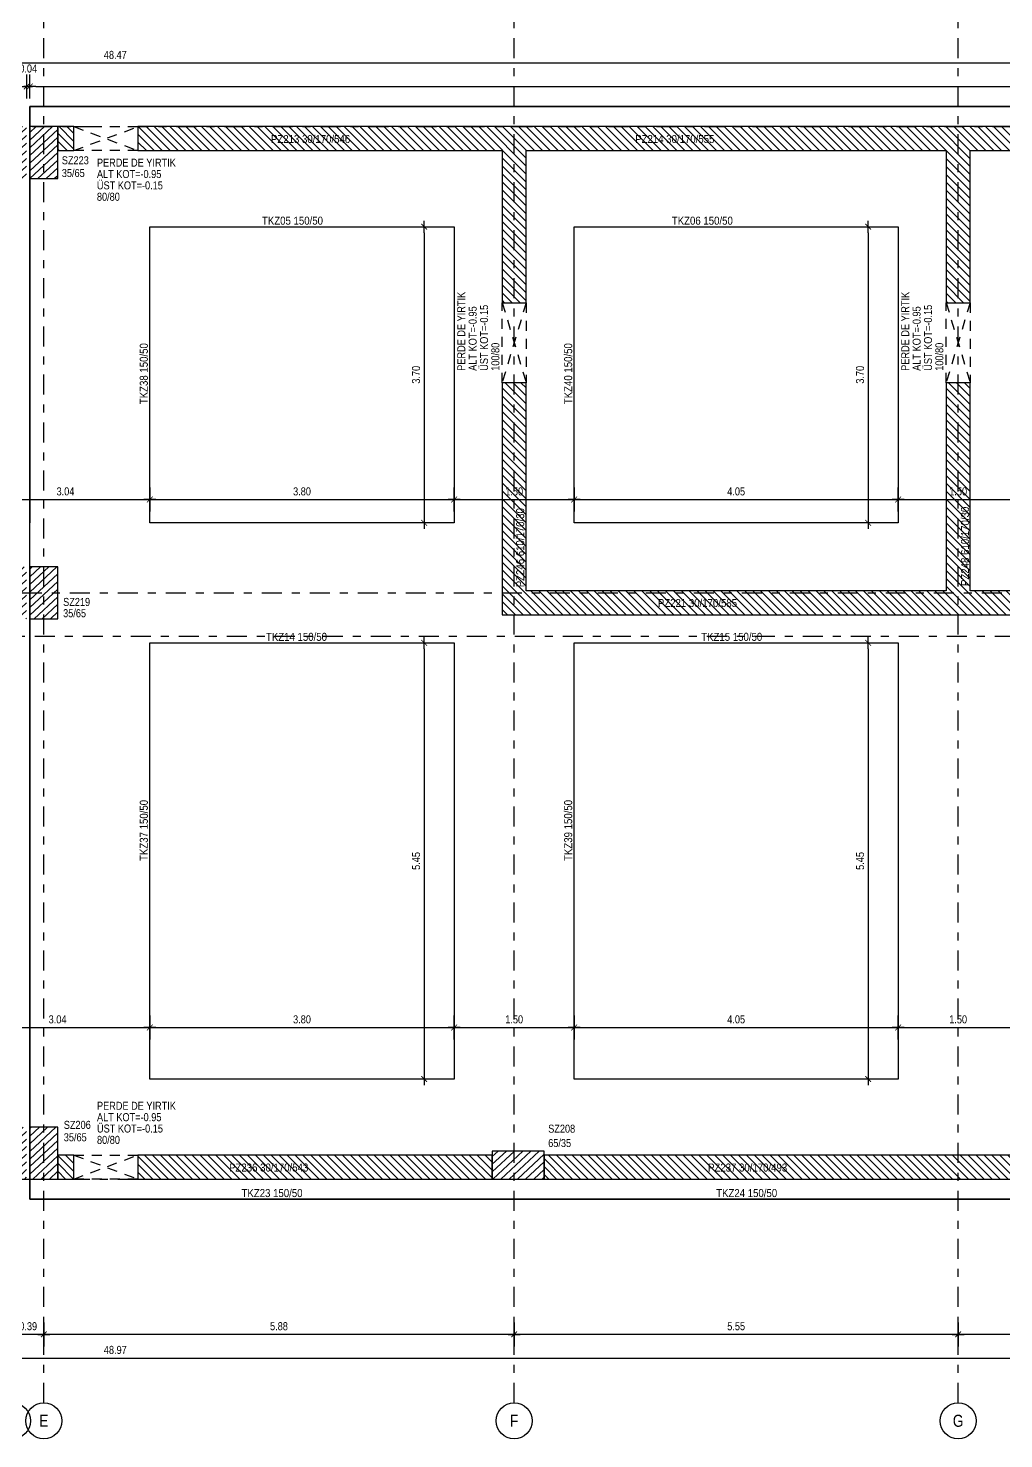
# Model space of a CAD drawing. Header units: metres. Extents: x 419734 to 420376, y 4564732 to 4565123.
# Drawn here: x 419836.88 to 419849.07, y 4565095.97 to 4565113.6 of the extents above; entities that cross this region are included whole.
import ezdxf
from ezdxf.enums import TextEntityAlignment as Align

# ---------------------------------------------------------------- set-up
doc = ezdxf.new("R2010")
doc.units = ezdxf.units.M
doc.linetypes.add('NASCOSTA', pattern=[0.375, 0.25, -0.125])
doc.linetypes.add('TRATTO-PUNTO', pattern=[1, 0.5, -0.25, 0, -0.25])
doc.layers.get('Defpoints').update_dxf_attribs({"color": 5})
for name, color, linetype in [('07-CARPENTERIA', 2, 'Continuous'), ('07-SIMBOLI', 1, 'Continuous'), ('Standart', 7, 'Continuous'), ('SW_ASSI', 7, 'TRATTO-PUNTO'), ('SW_DIM', 33, 'Continuous'), ('SW_MAGRONE', 2, 'Continuous'), ('SW_SEZIONI_CARPENTERIA', 4, 'Continuous'), ('SW_TRATT_GRIGIO', 252, 'NASCOSTA'), ('SW_TRATTEGGIO_252', 252, 'Continuous'), ('SW_TXT_TESTI', 1, 'Continuous')]:
    doc.layers.add(name, color=color, linetype=linetype)
doc.styles.add('SWS', font='ARIALN.TTF')
doc.dimstyles.new('DIM-SW-50_m', dxfattribs={"dimtxt": 0.1, "dimasz": 0.075, "dimexe": 0.125, "dimexo": 0.125, "dimgap": 0.05, "dimtad": 1, "dimzin": 1, "dimdsep": 46, "dimtxsty": 'SWS', "dimblk1": 'D', "dimblk2": 'D', "dimsah": 1, "dimcen": 0.0075, "dimdle": 0.0625, "dimse1": 1, "dimse2": 1, "dimclrd": 256, "dimclre": 256, "dimclrt": 256, "dimazin": 0, "dimtfac": 0.75, "dimtmove": 1, "dimatfit": 3, "dimldrblk": 'D', "dimfxl": 0.125, "dimtvp": 1.5, "dimtolj": 1, "dimtzin": 0, "dimarcsym": 0})
pattern_1 = [(135, (419777.502614, 4565086.29963), (-0.049497475, -0.049497475), [])]

# ---------------------------------------------------------------- blocks, each defined once
blk = doc.blocks.new('D')
for p, q in [((-1, 0), (1, 0)), ((0, 2), (0, -2))]:
    blk.add_line(p, q)
at = {"const_width": 0.141}
blk.add_lwpolyline([(0.48, 0.48), (-0.48, -0.48)], dxfattribs=at)
blk = doc.blocks.new('*D86')
at = {"layer": 'Defpoints', "color": 0, "ltscale": 0.5, "transparency": 16777216}
for p in [(419862.454, 4565114.837), (419813.481, 4565112.616), (419862.454, 4565112.616)]:
    blk.add_point(p, dxfattribs=at)
at = {"layer": 'SW_DIM', "lineweight": -2, "ltscale": 0.5, "transparency": 16777216}
blk.add_line((419813.556, 4565114.837), (419862.379, 4565114.837), dxfattribs=at)
at = {"layer": 'SW_DIM', "lineweight": -2, "ltscale": 0.5, "transparency": 16777216, "xscale": 0.075, "yscale": 0.075, "zscale": 0.075, "rotation": 180}
blk.add_blockref('D', (419813.481, 4565114.837), dxfattribs=at)
at = {"layer": 'SW_DIM', "lineweight": -2, "ltscale": 0.5, "transparency": 16777216, "xscale": 0.075, "yscale": 0.075, "zscale": 0.075}
blk.add_blockref('D', (419862.454, 4565114.837), dxfattribs=at)
at = {"layer": 'SW_DIM', "ltscale": 0.5, "transparency": 16777216, "insert": (419837.968, 4565114.938), "char_height": 0.1, "attachment_point": 5, "style": 'SWS'}
blk.add_mtext('\\A1;48.97', dxfattribs=at)
blk = doc.blocks.new('*D100')
at = {"layer": 'Defpoints', "color": 0, "ltscale": 0.5, "transparency": 16777216}
for p in [(419848.504, 4565097.276), (419848.504, 4565097.276), (419853.054, 4565097.276)]:
    blk.add_point(p, dxfattribs=at)
at = {"layer": 'SW_DIM', "lineweight": -2, "ltscale": 0.5, "transparency": 16777216}
blk.add_line((419852.979, 4565097.276), (419848.579, 4565097.276), dxfattribs=at)
at = {"layer": 'SW_DIM', "lineweight": -2, "ltscale": 0.5, "transparency": 16777216, "xscale": 0.075, "yscale": 0.075, "zscale": 0.075, "rotation": 180}
blk.add_blockref('D', (419848.504, 4565097.276), dxfattribs=at)
at = {"layer": 'SW_DIM', "lineweight": -2, "ltscale": 0.5, "transparency": 16777216, "xscale": 0.075, "yscale": 0.075, "zscale": 0.075}
blk.add_blockref('D', (419853.054, 4565097.276), dxfattribs=at)
at = {"layer": 'SW_DIM', "ltscale": 0.5, "transparency": 16777216, "insert": (419850.779, 4565097.377), "char_height": 0.1, "attachment_point": 5, "style": 'SWS'}
blk.add_mtext('\\A1;4.55', dxfattribs=at)
blk = doc.blocks.new('*D101')
at = {"layer": 'Defpoints', "color": 0, "ltscale": 0.5, "transparency": 16777216}
for p in [(419842.954, 4565097.276), (419842.954, 4565097.276), (419848.504, 4565097.276)]:
    blk.add_point(p, dxfattribs=at)
at = {"layer": 'SW_DIM', "lineweight": -2, "ltscale": 0.5, "transparency": 16777216}
blk.add_line((419848.429, 4565097.276), (419843.029, 4565097.276), dxfattribs=at)
at = {"layer": 'SW_DIM', "lineweight": -2, "ltscale": 0.5, "transparency": 16777216, "xscale": 0.075, "yscale": 0.075, "zscale": 0.075, "rotation": 180}
blk.add_blockref('D', (419842.954, 4565097.276), dxfattribs=at)
at = {"layer": 'SW_DIM', "lineweight": -2, "ltscale": 0.5, "transparency": 16777216, "xscale": 0.075, "yscale": 0.075, "zscale": 0.075}
blk.add_blockref('D', (419848.504, 4565097.276), dxfattribs=at)
at = {"layer": 'SW_DIM', "ltscale": 0.5, "transparency": 16777216, "insert": (419845.729, 4565097.377), "char_height": 0.1, "attachment_point": 5, "style": 'SWS'}
blk.add_mtext('\\A1;5.55', dxfattribs=at)
blk = doc.blocks.new('*D102')
at = {"layer": 'Defpoints', "color": 0, "ltscale": 0.5, "transparency": 16777216}
for p in [(419837.074, 4565097.276), (419837.074, 4565097.276), (419842.954, 4565097.276)]:
    blk.add_point(p, dxfattribs=at)
at = {"layer": 'SW_DIM', "lineweight": -2, "ltscale": 0.5, "transparency": 16777216}
blk.add_line((419842.879, 4565097.276), (419837.149, 4565097.276), dxfattribs=at)
at = {"layer": 'SW_DIM', "lineweight": -2, "ltscale": 0.5, "transparency": 16777216, "xscale": 0.075, "yscale": 0.075, "zscale": 0.075, "rotation": 180}
blk.add_blockref('D', (419837.074, 4565097.276), dxfattribs=at)
at = {"layer": 'SW_DIM', "lineweight": -2, "ltscale": 0.5, "transparency": 16777216, "xscale": 0.075, "yscale": 0.075, "zscale": 0.075}
blk.add_blockref('D', (419842.954, 4565097.276), dxfattribs=at)
at = {"layer": 'SW_DIM', "ltscale": 0.5, "transparency": 16777216, "insert": (419840.014, 4565097.377), "char_height": 0.1, "attachment_point": 5, "style": 'SWS'}
blk.add_mtext('\\A1;5.88', dxfattribs=at)
blk = doc.blocks.new('*D103')
at = {"layer": 'Defpoints', "color": 0, "ltscale": 0.5, "transparency": 16777216}
for p in [(419836.684, 4565097.276), (419836.684, 4565097.276), (419837.074, 4565097.276)]:
    blk.add_point(p, dxfattribs=at)
at = {"layer": 'SW_DIM', "lineweight": -2, "ltscale": 0.5, "transparency": 16777216}
blk.add_line((419836.999, 4565097.276), (419836.759, 4565097.276), dxfattribs=at)
at = {"layer": 'SW_DIM', "lineweight": -2, "ltscale": 0.5, "transparency": 16777216, "xscale": 0.075, "yscale": 0.075, "zscale": 0.075, "rotation": 180}
blk.add_blockref('D', (419836.684, 4565097.276), dxfattribs=at)
at = {"layer": 'SW_DIM', "lineweight": -2, "ltscale": 0.5, "transparency": 16777216, "xscale": 0.075, "yscale": 0.075, "zscale": 0.075}
blk.add_blockref('D', (419837.074, 4565097.276), dxfattribs=at)
at = {"layer": 'SW_DIM', "ltscale": 0.5, "transparency": 16777216, "insert": (419836.879, 4565097.377), "char_height": 0.1, "attachment_point": 5, "style": 'SWS'}
blk.add_mtext('\\A1;0.39', dxfattribs=at)
blk = doc.blocks.new('*D108')
at = {"layer": 'Defpoints', "color": 0, "ltscale": 0.5, "transparency": 16777216}
for p in [(419813.481, 4565098.966), (419862.454, 4565098.966), (419862.454, 4565096.98)]:
    blk.add_point(p, dxfattribs=at)
at = {"layer": 'SW_DIM', "lineweight": -2, "ltscale": 0.5, "transparency": 16777216}
blk.add_line((419813.556, 4565096.98), (419862.379, 4565096.98), dxfattribs=at)
at = {"layer": 'SW_DIM', "lineweight": -2, "ltscale": 0.5, "transparency": 16777216, "xscale": 0.075, "yscale": 0.075, "zscale": 0.075, "rotation": 180}
blk.add_blockref('D', (419813.481, 4565096.98), dxfattribs=at)
at = {"layer": 'SW_DIM', "lineweight": -2, "ltscale": 0.5, "transparency": 16777216, "xscale": 0.075, "yscale": 0.075, "zscale": 0.075}
blk.add_blockref('D', (419862.454, 4565096.98), dxfattribs=at)
at = {"layer": 'SW_DIM', "ltscale": 0.5, "transparency": 16777216, "insert": (419837.968, 4565097.081), "char_height": 0.1, "attachment_point": 5, "style": 'SWS'}
blk.add_mtext('\\A1;48.97', dxfattribs=at)
blk = doc.blocks.new('*D116')
at = {"layer": 'Defpoints', "color": 0, "ltscale": 0.5, "transparency": 16777216}
for p in [(419841.848, 4565111.116), (419841.829, 4565107.416), (419841.848, 4565107.416)]:
    blk.add_point(p, dxfattribs=at)
at = {"layer": 'SW_DIM', "lineweight": -2, "ltscale": 0.5, "transparency": 16777216}
blk.add_line((419841.829, 4565111.041), (419841.829, 4565107.491), dxfattribs=at)
at = {"layer": 'SW_DIM', "lineweight": -2, "ltscale": 0.5, "transparency": 16777216, "xscale": 0.075, "yscale": 0.075, "zscale": 0.075}
for p, rotation in [((419841.829, 4565111.116), 90), ((419841.829, 4565107.416), 270)]:
    blk.add_blockref('D', p, dxfattribs=dict(at, rotation=rotation))
at = {"layer": 'SW_DIM', "ltscale": 0.5, "transparency": 16777216, "insert": (419841.728, 4565109.266), "char_height": 0.1, "attachment_point": 5, "rotation": 90, "style": 'SWS'}
blk.add_mtext('\\A1;3.70', dxfattribs=at)
blk = doc.blocks.new('*D117')
at = {"layer": 'Defpoints', "color": 0, "ltscale": 0.5, "transparency": 16777216}
for p in [(419847.398, 4565111.116), (419847.379, 4565107.416), (419847.398, 4565107.416)]:
    blk.add_point(p, dxfattribs=at)
at = {"layer": 'SW_DIM', "lineweight": -2, "ltscale": 0.5, "transparency": 16777216}
blk.add_line((419847.379, 4565111.041), (419847.379, 4565107.491), dxfattribs=at)
at = {"layer": 'SW_DIM', "lineweight": -2, "ltscale": 0.5, "transparency": 16777216, "xscale": 0.075, "yscale": 0.075, "zscale": 0.075}
for p, rotation in [((419847.379, 4565111.116), 90), ((419847.379, 4565107.416), 270)]:
    blk.add_blockref('D', p, dxfattribs=dict(at, rotation=rotation))
at = {"layer": 'SW_DIM', "ltscale": 0.5, "transparency": 16777216, "insert": (419847.278, 4565109.266), "char_height": 0.1, "attachment_point": 5, "rotation": 90, "style": 'SWS'}
blk.add_mtext('\\A1;3.70', dxfattribs=at)
blk = doc.blocks.new('*D124')
at = {"layer": 'Defpoints', "color": 0, "ltscale": 0.5, "transparency": 16777216}
for p in [(419847.398, 4565105.916), (419847.379, 4565100.466), (419847.398, 4565100.466)]:
    blk.add_point(p, dxfattribs=at)
at = {"layer": 'SW_DIM', "lineweight": -2, "ltscale": 0.5, "transparency": 16777216}
blk.add_line((419847.379, 4565105.841), (419847.379, 4565100.541), dxfattribs=at)
at = {"layer": 'SW_DIM', "lineweight": -2, "ltscale": 0.5, "transparency": 16777216, "xscale": 0.075, "yscale": 0.075, "zscale": 0.075}
for p, rotation in [((419847.379, 4565105.916), 90), ((419847.379, 4565100.466), 270)]:
    blk.add_blockref('D', p, dxfattribs=dict(at, rotation=rotation))
at = {"layer": 'SW_DIM', "ltscale": 0.5, "transparency": 16777216, "insert": (419847.278, 4565103.191), "char_height": 0.1, "attachment_point": 5, "rotation": 90, "style": 'SWS'}
blk.add_mtext('\\A1;5.45', dxfattribs=at)
blk = doc.blocks.new('*D125')
at = {"layer": 'Defpoints', "color": 0, "ltscale": 0.5, "transparency": 16777216}
for p in [(419841.848, 4565105.916), (419841.829, 4565100.466), (419841.848, 4565100.466)]:
    blk.add_point(p, dxfattribs=at)
at = {"layer": 'SW_DIM', "lineweight": -2, "ltscale": 0.5, "transparency": 16777216}
blk.add_line((419841.829, 4565105.841), (419841.829, 4565100.541), dxfattribs=at)
at = {"layer": 'SW_DIM', "lineweight": -2, "ltscale": 0.5, "transparency": 16777216, "xscale": 0.075, "yscale": 0.075, "zscale": 0.075}
for p, rotation in [((419841.829, 4565105.916), 90), ((419841.829, 4565100.466), 270)]:
    blk.add_blockref('D', p, dxfattribs=dict(at, rotation=rotation))
at = {"layer": 'SW_DIM', "ltscale": 0.5, "transparency": 16777216, "insert": (419841.728, 4565103.191), "char_height": 0.1, "attachment_point": 5, "rotation": 90, "style": 'SWS'}
blk.add_mtext('\\A1;5.45', dxfattribs=at)
blk = doc.blocks.new('*D136')
at = {"layer": 'Defpoints', "color": 0, "ltscale": 0.5, "transparency": 16777216}
for p in [(419835.359, 4565107.707), (419838.399, 4565107.707), (419838.399, 4565107.707)]:
    blk.add_point(p, dxfattribs=at)
at = {"layer": 'SW_DIM', "lineweight": -2, "ltscale": 0.5, "transparency": 16777216}
blk.add_line((419835.434, 4565107.707), (419838.324, 4565107.707), dxfattribs=at)
at = {"layer": 'SW_DIM', "lineweight": -2, "ltscale": 0.5, "transparency": 16777216, "xscale": 0.075, "yscale": 0.075, "zscale": 0.075, "rotation": 180}
blk.add_blockref('D', (419835.359, 4565107.707), dxfattribs=at)
at = {"layer": 'SW_DIM', "lineweight": -2, "ltscale": 0.5, "transparency": 16777216, "xscale": 0.075, "yscale": 0.075, "zscale": 0.075}
blk.add_blockref('D', (419838.399, 4565107.707), dxfattribs=at)
at = {"layer": 'SW_DIM', "ltscale": 0.5, "transparency": 16777216, "insert": (419837.345, 4565107.808), "char_height": 0.1, "attachment_point": 5, "style": 'SWS'}
blk.add_mtext('\\A1;3.04', dxfattribs=at)
blk = doc.blocks.new('*D137')
at = {"layer": 'Defpoints', "color": 0, "ltscale": 0.5, "transparency": 16777216}
for p in [(419838.399, 4565107.707), (419842.204, 4565107.707), (419842.204, 4565107.707)]:
    blk.add_point(p, dxfattribs=at)
at = {"layer": 'SW_DIM', "lineweight": -2, "ltscale": 0.5, "transparency": 16777216}
blk.add_line((419838.474, 4565107.707), (419842.129, 4565107.707), dxfattribs=at)
at = {"layer": 'SW_DIM', "lineweight": -2, "ltscale": 0.5, "transparency": 16777216, "xscale": 0.075, "yscale": 0.075, "zscale": 0.075, "rotation": 180}
blk.add_blockref('D', (419838.399, 4565107.707), dxfattribs=at)
at = {"layer": 'SW_DIM', "lineweight": -2, "ltscale": 0.5, "transparency": 16777216, "xscale": 0.075, "yscale": 0.075, "zscale": 0.075}
blk.add_blockref('D', (419842.204, 4565107.707), dxfattribs=at)
at = {"layer": 'SW_DIM', "ltscale": 0.5, "transparency": 16777216, "insert": (419840.302, 4565107.808), "char_height": 0.1, "attachment_point": 5, "style": 'SWS'}
blk.add_mtext('\\A1;3.80', dxfattribs=at)
blk = doc.blocks.new('*D138')
at = {"layer": 'Defpoints', "color": 0, "ltscale": 0.5, "transparency": 16777216}
for p in [(419842.204, 4565107.707), (419843.704, 4565107.707), (419843.704, 4565107.707)]:
    blk.add_point(p, dxfattribs=at)
at = {"layer": 'SW_DIM', "lineweight": -2, "ltscale": 0.5, "transparency": 16777216}
blk.add_line((419842.279, 4565107.707), (419843.629, 4565107.707), dxfattribs=at)
at = {"layer": 'SW_DIM', "lineweight": -2, "ltscale": 0.5, "transparency": 16777216, "xscale": 0.075, "yscale": 0.075, "zscale": 0.075, "rotation": 180}
blk.add_blockref('D', (419842.204, 4565107.707), dxfattribs=at)
at = {"layer": 'SW_DIM', "lineweight": -2, "ltscale": 0.5, "transparency": 16777216, "xscale": 0.075, "yscale": 0.075, "zscale": 0.075}
blk.add_blockref('D', (419843.704, 4565107.707), dxfattribs=at)
at = {"layer": 'SW_DIM', "ltscale": 0.5, "transparency": 16777216, "insert": (419842.954, 4565107.808), "char_height": 0.1, "attachment_point": 5, "style": 'SWS'}
blk.add_mtext('\\A1;1.50', dxfattribs=at)
blk = doc.blocks.new('*D139')
at = {"layer": 'Defpoints', "color": 0, "ltscale": 0.5, "transparency": 16777216}
for p in [(419843.704, 4565107.707), (419847.754, 4565107.707), (419847.754, 4565107.707)]:
    blk.add_point(p, dxfattribs=at)
at = {"layer": 'SW_DIM', "lineweight": -2, "ltscale": 0.5, "transparency": 16777216}
blk.add_line((419843.779, 4565107.707), (419847.679, 4565107.707), dxfattribs=at)
at = {"layer": 'SW_DIM', "lineweight": -2, "ltscale": 0.5, "transparency": 16777216, "xscale": 0.075, "yscale": 0.075, "zscale": 0.075, "rotation": 180}
blk.add_blockref('D', (419843.704, 4565107.707), dxfattribs=at)
at = {"layer": 'SW_DIM', "lineweight": -2, "ltscale": 0.5, "transparency": 16777216, "xscale": 0.075, "yscale": 0.075, "zscale": 0.075}
blk.add_blockref('D', (419847.754, 4565107.707), dxfattribs=at)
at = {"layer": 'SW_DIM', "ltscale": 0.5, "transparency": 16777216, "insert": (419845.729, 4565107.808), "char_height": 0.1, "attachment_point": 5, "style": 'SWS'}
blk.add_mtext('\\A1;4.05', dxfattribs=at)
blk = doc.blocks.new('*D140')
at = {"layer": 'Defpoints', "color": 0, "ltscale": 0.5, "transparency": 16777216}
for p in [(419847.754, 4565107.707), (419849.254, 4565107.707), (419849.254, 4565107.707)]:
    blk.add_point(p, dxfattribs=at)
at = {"layer": 'SW_DIM', "lineweight": -2, "ltscale": 0.5, "transparency": 16777216}
blk.add_line((419847.829, 4565107.707), (419849.179, 4565107.707), dxfattribs=at)
at = {"layer": 'SW_DIM', "lineweight": -2, "ltscale": 0.5, "transparency": 16777216, "xscale": 0.075, "yscale": 0.075, "zscale": 0.075, "rotation": 180}
blk.add_blockref('D', (419847.754, 4565107.707), dxfattribs=at)
at = {"layer": 'SW_DIM', "lineweight": -2, "ltscale": 0.5, "transparency": 16777216, "xscale": 0.075, "yscale": 0.075, "zscale": 0.075}
blk.add_blockref('D', (419849.254, 4565107.707), dxfattribs=at)
at = {"layer": 'SW_DIM', "ltscale": 0.5, "transparency": 16777216, "insert": (419848.504, 4565107.808), "char_height": 0.1, "attachment_point": 5, "style": 'SWS'}
blk.add_mtext('\\A1;1.50', dxfattribs=at)
blk = doc.blocks.new('*D151')
at = {"layer": 'Defpoints', "color": 0, "ltscale": 0.5, "transparency": 16777216}
for p in [(419835.359, 4565100.964), (419838.399, 4565101.11), (419838.399, 4565100.954)]:
    blk.add_point(p, dxfattribs=at)
at = {"layer": 'SW_DIM', "lineweight": -2, "ltscale": 0.5, "transparency": 16777216}
blk.add_line((419835.434, 4565101.11), (419838.324, 4565101.11), dxfattribs=at)
at = {"layer": 'SW_DIM', "lineweight": -2, "ltscale": 0.5, "transparency": 16777216, "xscale": 0.075, "yscale": 0.075, "zscale": 0.075, "rotation": 180}
blk.add_blockref('D', (419835.359, 4565101.11), dxfattribs=at)
at = {"layer": 'SW_DIM', "lineweight": -2, "ltscale": 0.5, "transparency": 16777216, "xscale": 0.075, "yscale": 0.075, "zscale": 0.075}
blk.add_blockref('D', (419838.399, 4565101.11), dxfattribs=at)
at = {"layer": 'SW_DIM', "ltscale": 0.5, "transparency": 16777216, "insert": (419837.246, 4565101.211), "char_height": 0.1, "attachment_point": 5, "style": 'SWS'}
blk.add_mtext('\\A1;3.04', dxfattribs=at)
blk = doc.blocks.new('*D152')
at = {"layer": 'Defpoints', "color": 0, "ltscale": 0.5, "transparency": 16777216}
for p in [(419838.399, 4565100.954), (419842.204, 4565101.11), (419842.204, 4565100.903)]:
    blk.add_point(p, dxfattribs=at)
at = {"layer": 'SW_DIM', "lineweight": -2, "ltscale": 0.5, "transparency": 16777216}
blk.add_line((419838.474, 4565101.11), (419842.129, 4565101.11), dxfattribs=at)
at = {"layer": 'SW_DIM', "lineweight": -2, "ltscale": 0.5, "transparency": 16777216, "xscale": 0.075, "yscale": 0.075, "zscale": 0.075, "rotation": 180}
blk.add_blockref('D', (419838.399, 4565101.11), dxfattribs=at)
at = {"layer": 'SW_DIM', "lineweight": -2, "ltscale": 0.5, "transparency": 16777216, "xscale": 0.075, "yscale": 0.075, "zscale": 0.075}
blk.add_blockref('D', (419842.204, 4565101.11), dxfattribs=at)
at = {"layer": 'SW_DIM', "ltscale": 0.5, "transparency": 16777216, "insert": (419840.302, 4565101.211), "char_height": 0.1, "attachment_point": 5, "style": 'SWS'}
blk.add_mtext('\\A1;3.80', dxfattribs=at)
blk = doc.blocks.new('*D153')
at = {"layer": 'Defpoints', "color": 0, "ltscale": 0.5, "transparency": 16777216}
for p in [(419847.754, 4565101.11), (419843.704, 4565100.903), (419847.754, 4565100.934)]:
    blk.add_point(p, dxfattribs=at)
at = {"layer": 'SW_DIM', "lineweight": -2, "ltscale": 0.5, "transparency": 16777216}
blk.add_line((419843.779, 4565101.11), (419847.679, 4565101.11), dxfattribs=at)
at = {"layer": 'SW_DIM', "lineweight": -2, "ltscale": 0.5, "transparency": 16777216, "xscale": 0.075, "yscale": 0.075, "zscale": 0.075, "rotation": 180}
blk.add_blockref('D', (419843.704, 4565101.11), dxfattribs=at)
at = {"layer": 'SW_DIM', "lineweight": -2, "ltscale": 0.5, "transparency": 16777216, "xscale": 0.075, "yscale": 0.075, "zscale": 0.075}
blk.add_blockref('D', (419847.754, 4565101.11), dxfattribs=at)
at = {"layer": 'SW_DIM', "ltscale": 0.5, "transparency": 16777216, "insert": (419845.729, 4565101.211), "char_height": 0.1, "attachment_point": 5, "style": 'SWS'}
blk.add_mtext('\\A1;4.05', dxfattribs=at)
blk = doc.blocks.new('*D154')
at = {"layer": 'Defpoints', "color": 0, "ltscale": 0.5, "transparency": 16777216}
for p in [(419849.254, 4565101.11), (419847.754, 4565100.934), (419849.254, 4565100.883)]:
    blk.add_point(p, dxfattribs=at)
at = {"layer": 'SW_DIM', "lineweight": -2, "ltscale": 0.5, "transparency": 16777216}
blk.add_line((419847.829, 4565101.11), (419849.179, 4565101.11), dxfattribs=at)
at = {"layer": 'SW_DIM', "lineweight": -2, "ltscale": 0.5, "transparency": 16777216, "xscale": 0.075, "yscale": 0.075, "zscale": 0.075, "rotation": 180}
blk.add_blockref('D', (419847.754, 4565101.11), dxfattribs=at)
at = {"layer": 'SW_DIM', "lineweight": -2, "ltscale": 0.5, "transparency": 16777216, "xscale": 0.075, "yscale": 0.075, "zscale": 0.075}
blk.add_blockref('D', (419849.254, 4565101.11), dxfattribs=at)
at = {"layer": 'SW_DIM', "ltscale": 0.5, "transparency": 16777216, "insert": (419848.504, 4565101.211), "char_height": 0.1, "attachment_point": 5, "style": 'SWS'}
blk.add_mtext('\\A1;1.50', dxfattribs=at)
blk = doc.blocks.new('*D160')
at = {"layer": 'Defpoints', "color": 0, "ltscale": 0.5, "transparency": 16777216}
for p in [(419843.704, 4565101.11), (419842.204, 4565100.903), (419843.704, 4565100.903)]:
    blk.add_point(p, dxfattribs=at)
at = {"layer": 'SW_DIM', "lineweight": -2, "ltscale": 0.5, "transparency": 16777216}
blk.add_line((419842.279, 4565101.11), (419843.629, 4565101.11), dxfattribs=at)
at = {"layer": 'SW_DIM', "lineweight": -2, "ltscale": 0.5, "transparency": 16777216, "xscale": 0.075, "yscale": 0.075, "zscale": 0.075, "rotation": 180}
blk.add_blockref('D', (419842.204, 4565101.11), dxfattribs=at)
at = {"layer": 'SW_DIM', "lineweight": -2, "ltscale": 0.5, "transparency": 16777216, "xscale": 0.075, "yscale": 0.075, "zscale": 0.075}
blk.add_blockref('D', (419843.704, 4565101.11), dxfattribs=at)
at = {"layer": 'SW_DIM', "ltscale": 0.5, "transparency": 16777216, "insert": (419842.954, 4565101.211), "char_height": 0.1, "attachment_point": 5, "style": 'SWS'}
blk.add_mtext('\\A1;1.50', dxfattribs=at)
blk = doc.blocks.new('*D178')
at = {"layer": 'Defpoints', "color": 0, "transparency": 16777216}
for p in [(419836.859, 4565112.868), (419813.731, 4565112.366), (419836.859, 4565112.366)]:
    blk.add_point(p, dxfattribs=at)
at = {"layer": 'SW_DIM', "lineweight": -2, "transparency": 16777216}
blk.add_line((419813.806, 4565112.868), (419836.784, 4565112.868), dxfattribs=at)
at = {"layer": 'SW_DIM', "lineweight": -2, "transparency": 16777216, "xscale": 0.075, "yscale": 0.075, "zscale": 0.075, "rotation": 180}
blk.add_blockref('D', (419813.731, 4565112.868), dxfattribs=at)
at = {"layer": 'SW_DIM', "lineweight": -2, "transparency": 16777216, "xscale": 0.075, "yscale": 0.075, "zscale": 0.075}
blk.add_blockref('D', (419836.859, 4565112.868), dxfattribs=at)
at = {"layer": 'SW_DIM', "transparency": 16777216, "insert": (419825.295, 4565112.969), "char_height": 0.1, "attachment_point": 5, "style": 'SWS'}
blk.add_mtext('\\A1;23.13', dxfattribs=at)
blk = doc.blocks.new('*D179')
at = {"layer": 'Defpoints', "color": 0, "transparency": 16777216}
for p in [(419836.899, 4565112.868), (419836.859, 4565112.366), (419836.899, 4565112.366)]:
    blk.add_point(p, dxfattribs=at)
at = {"layer": 'SW_DIM', "lineweight": -2, "transparency": 16777216}
for p, q in [((419836.784, 4565112.868), (419836.709, 4565112.868)), ((419836.859, 4565112.868), (419836.899, 4565112.868)), ((419836.974, 4565112.868), (419837.049, 4565112.868))]:
    blk.add_line(p, q, dxfattribs=at)
at = {"layer": 'SW_DIM', "lineweight": -2, "transparency": 16777216, "xscale": 0.075, "yscale": 0.075, "zscale": 0.075}
blk.add_blockref('D', (419836.859, 4565112.868), dxfattribs=at)
at = {"layer": 'SW_DIM', "lineweight": -2, "transparency": 16777216, "xscale": 0.075, "yscale": 0.075, "zscale": 0.075, "rotation": 180}
blk.add_blockref('D', (419836.899, 4565112.868), dxfattribs=at)
at = {"layer": 'SW_DIM', "transparency": 16777216, "insert": (419836.879, 4565113.092), "char_height": 0.1, "attachment_point": 5, "style": 'SWS'}
blk.add_mtext('\\A1;0.04', dxfattribs=at)
blk = doc.blocks.new('*D180')
at = {"layer": 'Defpoints', "color": 0, "transparency": 16777216}
for p in [(419862.204, 4565112.868), (419836.899, 4565112.366), (419862.204, 4565112.366)]:
    blk.add_point(p, dxfattribs=at)
at = {"layer": 'SW_DIM', "lineweight": -2, "transparency": 16777216}
blk.add_line((419836.974, 4565112.868), (419862.129, 4565112.868), dxfattribs=at)
at = {"layer": 'SW_DIM', "lineweight": -2, "transparency": 16777216, "xscale": 0.075, "yscale": 0.075, "zscale": 0.075, "rotation": 180}
blk.add_blockref('D', (419836.899, 4565112.868), dxfattribs=at)
at = {"layer": 'SW_DIM', "lineweight": -2, "transparency": 16777216, "xscale": 0.075, "yscale": 0.075, "zscale": 0.075}
blk.add_blockref('D', (419862.204, 4565112.868), dxfattribs=at)
at = {"layer": 'SW_DIM', "transparency": 16777216, "insert": (419849.552, 4565112.969), "char_height": 0.1, "attachment_point": 5, "style": 'SWS'}
blk.add_mtext('\\A1;25.31', dxfattribs=at)
blk = doc.blocks.new('*D182')
at = {"layer": 'Defpoints', "color": 0, "ltscale": 0.5, "transparency": 16777216}
for p in [(419813.731, 4565113.161), (419813.731, 4565112.366), (419862.204, 4565112.366)]:
    blk.add_point(p, dxfattribs=at)
at = {"layer": 'SW_DIM', "lineweight": -2, "ltscale": 0.5, "transparency": 16777216}
blk.add_line((419862.129, 4565113.161), (419813.806, 4565113.161), dxfattribs=at)
at = {"layer": 'SW_DIM', "lineweight": -2, "ltscale": 0.5, "transparency": 16777216, "xscale": 0.075, "yscale": 0.075, "zscale": 0.075, "rotation": 180}
blk.add_blockref('D', (419813.731, 4565113.161), dxfattribs=at)
at = {"layer": 'SW_DIM', "lineweight": -2, "ltscale": 0.5, "transparency": 16777216, "xscale": 0.075, "yscale": 0.075, "zscale": 0.075}
blk.add_blockref('D', (419862.204, 4565113.161), dxfattribs=at)
at = {"layer": 'SW_DIM', "ltscale": 0.5, "transparency": 16777216, "insert": (419837.968, 4565113.262), "char_height": 0.1, "attachment_point": 5, "style": 'SWS'}
blk.add_mtext('\\A1;48.47', dxfattribs=at)

msp = doc.modelspace()

# ---------------------------------------------------------------- hatches: boundary and pattern name
at = {"layer": 'SW_TRATTEGGIO_252'}
h = msp.add_hatch(dxfattribs=at)
h.set_pattern_fill('_USER', color=256, scale=0.07, angle=223, pattern_type=0)
h.set_pattern_definition([(223, (419785.906126, 4565145.043914), (0.047739885, -0.05119476), [])])
h.paths.add_polyline_path([(419818.14652, 4565106.86639), (419817.49652, 4565106.86639), (419817.49652, 4565106.21639), (419818.14652, 4565106.21639)])
h.paths.add_polyline_path([(419822.01165, 4565106.86639), (419821.36165, 4565106.86639), (419821.36165, 4565106.21639), (419822.01165, 4565106.21639)])
h.paths.add_polyline_path([(419829.42907, 4565106.86639), (419828.77907, 4565106.86639), (419828.77907, 4565106.21639), (419829.42907, 4565106.21639)])
h.paths.add_polyline_path([(419836.85911, 4565106.86639), (419836.50911, 4565106.86639), (419836.50911, 4565106.21639), (419836.85911, 4565106.21639)])
h.paths.add_polyline_path([(419837.24911, 4565106.86639), (419836.89911, 4565106.86639), (419836.89911, 4565106.21639), (419837.24911, 4565106.21639)])
h.paths.add_polyline_path([(419837.24911, 4565112.36639), (419836.89911, 4565112.36639), (419836.89911, 4565111.71639), (419837.24911, 4565111.71639)])
h.paths.add_polyline_path([(419836.85911, 4565112.36639), (419836.50911, 4565112.36639), (419836.50911, 4565111.71639), (419836.85911, 4565111.71639)])
h.paths.add_polyline_path([(419837.24911, 4565099.86639), (419836.89911, 4565099.86639), (419836.89911, 4565099.21639), (419837.24911, 4565099.21639)])
h.paths.add_polyline_path([(419836.85911, 4565099.86639), (419836.50911, 4565099.86639), (419836.50911, 4565099.21639), (419836.85911, 4565099.21639)])
h.paths.add_polyline_path([(419843.32911, 4565099.56639), (419842.67911, 4565099.56639), (419842.67911, 4565099.21639), (419843.32911, 4565099.21639)])
h.paths.add_polyline_path([(419822.01165, 4565099.56639), (419821.36165, 4565099.56639), (419821.36165, 4565099.21639), (419822.01165, 4565099.21639)])
h.paths.add_polyline_path([(419814.08139, 4565106.86639), (419813.73139, 4565106.86639), (419813.73139, 4565106.21639), (419814.08139, 4565106.21639)])
h = msp.add_hatch(dxfattribs=at)
h.set_pattern_fill('_USER', color=256, scale=0.07, angle=135, pattern_type=0)
h.set_pattern_definition(pattern_1)
h.paths.add_polyline_path([(419837.44911, 4565112.36639), (419837.24911, 4565112.36639), (419837.24911, 4565112.06639), (419837.44911, 4565112.06639)])
h = msp.add_hatch(dxfattribs=at)
h.set_pattern_fill('_USER', color=256, scale=0.07, angle=135, pattern_type=0)
h.set_pattern_definition(pattern_1)
h.paths.add_polyline_path([(419857.75411, 4565112.36639), (419857.35432, 4565112.36639), (419852.80432, 4565112.36639), (419848.25432, 4565112.36639), (419842.70432, 4565112.36639), (419838.24911, 4565112.36639), (419838.24911, 4565112.06639), (419842.80411, 4565112.06639), (419842.80411, 4565110.16639), (419843.10411, 4565110.16639), (419843.10411, 4565112.06639), (419848.35411, 4565112.06639), (419848.35411, 4565110.16639), (419848.65411, 4565110.16639), (419848.65411, 4565112.06639), (419852.90411, 4565112.06639), (419852.90411, 4565110.16639), (419853.20411, 4565110.16639), (419853.20411, 4565112.06639), (419857.35432, 4565112.06639), (419857.45411, 4565112.06639), (419857.45411, 4565110.16639), (419857.75411, 4565110.16639), (419857.75411, 4565112.06639)])
h = msp.add_hatch(dxfattribs=at)
h.set_pattern_fill('_USER', color=256, scale=0.07, angle=135, pattern_type=0)
h.set_pattern_definition(pattern_1)
h.paths.add_polyline_path([(419857.75411, 4565109.16639), (419857.45411, 4565109.16639), (419857.45411, 4565106.56639), (419853.20411, 4565106.56639), (419853.20411, 4565109.16639), (419852.90411, 4565109.16639), (419852.90411, 4565106.56639), (419848.65411, 4565106.56639), (419848.65411, 4565109.16639), (419848.35411, 4565109.16639), (419848.35411, 4565106.56639), (419843.10411, 4565106.56639), (419843.10411, 4565109.16639), (419842.80411, 4565109.16639), (419842.80411, 4565106.26639), (419848.65411, 4565106.26639), (419852.90411, 4565106.26639), (419857.75411, 4565106.26639)])
h = msp.add_hatch(dxfattribs=at)
h.set_pattern_fill('_USER', color=256, scale=0.07, angle=135, pattern_type=0)
h.set_pattern_definition(pattern_1)
h.paths.add_polyline_path([(419837.44911, 4565099.51639), (419837.24911, 4565099.51639), (419837.24911, 4565099.21639), (419837.44911, 4565099.21639)])
h = msp.add_hatch(dxfattribs=at)
h.set_pattern_fill('_USER', color=256, scale=0.07, angle=135, pattern_type=0)
h.set_pattern_definition(pattern_1)
h.paths.add_polyline_path([(419842.67911, 4565099.51639), (419838.24911, 4565099.51639), (419838.24911, 4565099.21639), (419842.67911, 4565099.21639)])
h = msp.add_hatch(dxfattribs=at)
h.set_pattern_fill('_USER', color=256, scale=0.07, angle=135, pattern_type=0)
h.set_pattern_definition(pattern_1)
h.paths.add_polyline_path([(419857.45411, 4565099.51639), (419857.35432, 4565099.51639), (419852.80432, 4565099.51639), (419848.25432, 4565099.51639), (419843.32911, 4565099.51639), (419843.32911, 4565099.21639), (419848.25432, 4565099.21639), (419852.80432, 4565099.21639), (419857.35432, 4565099.21639), (419857.45411, 4565099.21639)])

# ---------------------------------------------------------------- linework, layer by layer
at = {"layer": '07-CARPENTERIA', "color": 1, "linetype": 'ByBlock'}
msp.add_lwpolyline([(419836.89911, 4565106.21639), (419836.89911, 4565098.96639), (419862.45411, 4565098.96639), (419862.45411, 4565112.61639), (419836.89911, 4565112.61639), (419836.89911, 4565107.41696)], dxfattribs=at)
msp.add_lwpolyline([(419862.45411, 4565098.96639), (419836.89911, 4565098.96639), (419836.89911, 4565112.61639), (419862.45411, 4565112.61639)], close=True, dxfattribs=at)
at = {"layer": '07-SIMBOLI', "color": 1}
for centre in [(419836.68411, 4565096.19601), (419837.07411, 4565096.19601), (419842.95411, 4565096.19601), (419848.50411, 4565096.19601)]:
    msp.add_circle(centre, 0.225, dxfattribs=at)
at = {"layer": 'Standart', "color": 1, "linetype": 'Continuous', "lineweight": 5}
msp.add_lwpolyline([(419836.89911, 4565107.41639), (419836.89911, 4565106.86639)], dxfattribs=at)
at = {"layer": 'SW_ASSI', "color": 8, "ltscale": 0.5}
msp.add_line((419864.21306, 4565105.99413), (419811.65859, 4565105.99413), dxfattribs=at)
at = {"layer": 'SW_ASSI', "ltscale": 0.5}
for points in [[(419837.07411, 4565096.42102), (419837.07411, 4565115.48197)], [(419842.95411, 4565096.42101), (419842.95411, 4565115.48197)], [(419848.50411, 4565096.42101), (419848.50411, 4565115.48197)], [(419811.60012, 4565112.36639), (419813.73139, 4565112.36639), (419835.73139, 4565112.36639), (419864.55674, 4565112.36639)], [(419811.60012, 4565106.54139), (419864.55674, 4565106.54139)], [(419811.60012, 4565099.21639), (419864.55674, 4565099.21639)]]:
    msp.add_lwpolyline(points, dxfattribs=at)
at = {"layer": 'SW_MAGRONE'}
for points in [[(419837.44911, 4565112.36639), (419837.24911, 4565112.36639), (419837.24911, 4565112.06639), (419837.44911, 4565112.06639)], [(419857.75411, 4565112.36639), (419857.35432, 4565112.36639), (419852.80432, 4565112.36639), (419848.25432, 4565112.36639), (419842.70432, 4565112.36639), (419838.24911, 4565112.36639), (419838.24911, 4565112.06639), (419842.80411, 4565112.06639), (419842.80411, 4565110.16639), (419843.10411, 4565110.16639), (419843.10411, 4565112.06639), (419848.35411, 4565112.06639), (419848.35411, 4565110.16639), (419848.65411, 4565110.16639), (419848.65411, 4565112.06639), (419852.90411, 4565112.06639), (419852.90411, 4565110.16639), (419853.20411, 4565110.16639), (419853.20411, 4565112.06639), (419857.35432, 4565112.06639), (419857.45411, 4565112.06639), (419857.45411, 4565110.16639), (419857.75411, 4565110.16639), (419857.75411, 4565112.06639)], [(419857.75411, 4565109.16639), (419857.45411, 4565109.16639), (419857.45411, 4565106.56639), (419853.20411, 4565106.56639), (419853.20411, 4565109.16639), (419852.90411, 4565109.16639), (419852.90411, 4565106.56639), (419848.65411, 4565106.56639), (419848.65411, 4565109.16639), (419848.35411, 4565109.16639), (419848.35411, 4565106.56639), (419843.10411, 4565106.56639), (419843.10411, 4565109.16639), (419842.80411, 4565109.16639), (419842.80411, 4565106.26639), (419848.65411, 4565106.26639), (419852.90411, 4565106.26639), (419857.75411, 4565106.26639)], [(419837.44911, 4565099.51639), (419837.24911, 4565099.51639), (419837.24911, 4565099.21639), (419837.44911, 4565099.21639)], [(419842.67911, 4565099.51639), (419838.24911, 4565099.51639), (419838.24911, 4565099.21639), (419842.67911, 4565099.21639)], [(419857.45411, 4565099.51639), (419857.35432, 4565099.51639), (419852.80432, 4565099.51639), (419848.25432, 4565099.51639), (419843.32911, 4565099.51639), (419843.32911, 4565099.21639), (419848.25432, 4565099.21639), (419852.80432, 4565099.21639), (419857.35432, 4565099.21639), (419857.45411, 4565099.21639)]]:
    msp.add_lwpolyline(points, close=True, dxfattribs=at)
at = {"layer": 'SW_SEZIONI_CARPENTERIA'}
for points in [[(419837.24911, 4565112.36639), (419836.89911, 4565112.36639), (419836.89911, 4565111.71639), (419837.24911, 4565111.71639)], [(419837.24911, 4565106.86639), (419836.89911, 4565106.86639), (419836.89911, 4565106.21639), (419837.24911, 4565106.21639)], [(419842.20411, 4565105.91639), (419842.20411, 4565100.46639), (419838.39911, 4565100.46639), (419838.39911, 4565105.91639)], [(419847.75411, 4565105.91639), (419847.75411, 4565100.46639), (419843.70411, 4565100.46639), (419843.70411, 4565105.91639)], [(419837.24911, 4565099.86639), (419836.89911, 4565099.86639), (419836.89911, 4565099.21639), (419837.24911, 4565099.21639)], [(419843.32911, 4565099.56639), (419842.67911, 4565099.56639), (419842.67911, 4565099.21639), (419843.32911, 4565099.21639)]]:
    msp.add_lwpolyline(points, close=True, dxfattribs=at)
for points in [[(419842.20411, 4565107.41639), (419838.39911, 4565107.41639), (419838.39911, 4565111.11639), (419842.20411, 4565111.11639), (419842.20411, 4565107.41639)], [(419847.75411, 4565107.41639), (419843.70411, 4565107.41639), (419843.70411, 4565111.11639), (419847.75411, 4565111.11639), (419847.75411, 4565107.41639)]]:
    msp.add_lwpolyline(points, dxfattribs=at)
at = {"layer": 'SW_TRATT_GRIGIO', "ltscale": 0.5}
for points in [[(419837.44911, 4565112.06639), (419838.24911, 4565112.36639)], [(419837.44911, 4565112.36639), (419838.24911, 4565112.06639)], [(419843.10411, 4565110.16639), (419842.80411, 4565109.16639)], [(419842.80411, 4565110.16639), (419843.10411, 4565109.16639)], [(419848.65411, 4565110.16639), (419848.35411, 4565109.16639)], [(419848.35411, 4565110.16639), (419848.65411, 4565109.16639)], [(419837.44911, 4565099.21639), (419838.24911, 4565099.51639)], [(419837.44911, 4565099.51639), (419838.24911, 4565099.21639)]]:
    msp.add_lwpolyline(points, dxfattribs=at)
for points in [[(419837.44911, 4565112.36639), (419838.24911, 4565112.36639), (419838.24911, 4565112.06639), (419837.44911, 4565112.06639)], [(419842.80411, 4565110.16639), (419843.10411, 4565110.16639), (419843.10411, 4565109.16639), (419842.80411, 4565109.16639)], [(419848.35411, 4565110.16639), (419848.65411, 4565110.16639), (419848.65411, 4565109.16639), (419848.35411, 4565109.16639)], [(419837.44911, 4565099.51639), (419838.24911, 4565099.51639), (419838.24911, 4565099.21639), (419837.44911, 4565099.21639)]]:
    msp.add_lwpolyline(points, close=True, dxfattribs=at)
at = {"layer": 'SW_TXT_TESTI', "color": 2}
for points in [[(419842.70432, 4565112.06639), (419842.80411, 4565112.06639)], [(419848.25432, 4565112.06639), (419848.35411, 4565112.06639)]]:
    msp.add_lwpolyline(points, dxfattribs=at)

# ---------------------------------------------------------------- texts
at = {"layer": 'SW_TXT_TESTI', "color": 2, "style": 'SWS', "width": 1.05}
for s, p in [('PZ213 30/170/546', (419839.91405, 4565112.1617)), ('PZ214 30/170/555', (419844.46693, 4565112.1617)), ('TKZ05 150/50', (419839.80172, 4565111.14139)), ('TKZ06 150/50', (419844.92496, 4565111.14139)), ('PZ221 30/170/585', (419844.75, 4565106.36398)), ('TKZ14 150/50', (419839.85161, 4565105.94139)), ('TKZ15 150/50', (419845.29242, 4565105.94139)), ('PZ236 30/170/543', (419839.39047, 4565099.31016)), ('PZ237 30/170/493', (419845.37726, 4565099.31016)), ('TKZ23 150/50', (419839.54608, 4565098.99139)), ('TKZ24 150/50', (419845.47932, 4565098.99139))]:
    msp.add_text(s, height=0.1, dxfattribs=at).set_placement(p)
for s, p in [('TKZ38 150/50', (419838.37411, 4565108.89859)), ('TKZ40 150/50', (419843.67911, 4565108.89859)), ('PZ246 610/170/30', (419843.07919, 4565106.61052)), ('PZ248 610/170/30', (419848.63956, 4565106.62713)), ('TKZ37 150/50', (419838.37411, 4565103.19139)), ('TKZ39 150/50', (419843.67911, 4565103.19139))]:
    msp.add_text(s, height=0.1, rotation=90, dxfattribs=at).set_placement(p)
at = {"layer": 'SW_TXT_TESTI', "color": 2, "style": 'SWS'}
for s, p in [('SZ208', (419843.37911, 4565099.79584)), ('65/35', (419843.37911, 4565099.61639))]:
    msp.add_text(s, height=0.1, dxfattribs=at).set_placement(p)
at = {"layer": 'SW_TXT_TESTI', "color": 4, "style": 'SWS'}
for s, p in [('E', (419837.07411, 4565096.19601)), ('F', (419842.95411, 4565096.19601)), ('G', (419848.50411, 4565096.19601))]:
    msp.add_text(s, height=0.15, rotation=0.110239, dxfattribs=at).set_placement(p, align=Align.MIDDLE_CENTER)
at = {"layer": 'SW_TXT_TESTI', "color": 2, "char_height": 0.1, "attachment_point": 1, "style": 'SWS'}
for s, insert, width, line_spacing_factor in [('SZ223 35/65', (419837.29917, 4565111.99597), 0.4259116, 0.953781), ('SZ219 35/65', (419837.31557, 4565106.4775), 0.438616, 0.846853), ('SZ206 35/65', (419837.3238, 4565099.94357), 0.4334175, 0.932166)]:
    msp.add_mtext(s, dxfattribs=dict(at, insert=insert, width=width, line_spacing_factor=line_spacing_factor))
at = {"layer": 'SW_TXT_TESTI', "char_height": 0.1, "width": 0.9914263, "attachment_point": 1, "line_spacing_factor": 0.852193, "style": 'SWS'}
for insert in [(419837.73811, 4565111.96649), (419837.73915, 4565100.18175)]:
    msp.add_mtext('PERDE DE YIRTIK ALT KOT=-0.95 ÜST KOT=-0.15 80/80', dxfattribs=dict(at, insert=insert))
at = {"layer": 'SW_TXT_TESTI', "char_height": 0.1, "width": 0.9914263, "attachment_point": 1, "rotation": 90, "line_spacing_factor": 0.852193, "style": 'SWS'}
for insert in [(419842.24288, 4565109.31567), (419847.79288, 4565109.31567)]:
    msp.add_mtext('PERDE DE YIRTIK ALT KOT=-0.95 ÜST KOT=-0.15 {\\fArial Narrow|b0|i0|c162|p34;10}0/80', dxfattribs=dict(at, insert=insert))

# ---------------------------------------------------------------- dimensions: what is measured, and where the dimension line sits
at = {"layer": 'SW_DIM', "ltscale": 0.5}
for base, p1, p2, picture, middle in [((419862.45411, 4565114.83652), (419813.48139, 4565112.61639), (419862.45411, 4565112.61639), '*D86', (419837.96775, 4565114.93757)), ((419813.73139, 4565113.16069), (419862.20411, 4565112.36639), (419813.73139, 4565112.36639), '*D182', (419837.96775, 4565113.26175)), ((419842.2041118611, 4565107.7071021553), (419838.3991118637, 4565107.7071021553), (419842.2041118611, 4565107.7071021553), '*D137', (419840.3016118624, 4565107.8081594538)), ((419843.70411, 4565107.7071), (419842.20411, 4565107.7071), (419843.70411, 4565107.7071), '*D138', (419842.95411, 4565107.80816)), ((419847.75411, 4565107.7071), (419843.70411, 4565107.7071), (419847.75411, 4565107.7071), '*D139', (419845.72911, 4565107.80816)), ((419849.25411, 4565107.7071), (419847.75411, 4565107.7071), (419849.25411, 4565107.7071), '*D140', (419848.50411, 4565107.80816)), ((419842.2041118611, 4565101.1103908708), (419838.3991118637, 4565100.9536140934), (419842.2041118611, 4565100.9032586571), '*D152', (419840.3016118624, 4565101.2114481693)), ((419843.70411, 4565101.11039), (419842.20411, 4565100.90326), (419843.70411, 4565100.90326), '*D160', (419842.95411, 4565101.21145)), ((419847.75411, 4565101.11039), (419843.70411, 4565100.90326), (419847.75411, 4565100.9335), '*D153', (419845.72911, 4565101.21145)), ((419849.25411, 4565101.11039), (419847.75411, 4565100.9335), (419849.25411, 4565100.8831), '*D154', (419848.50411, 4565101.21145)), ((419862.45411, 4565096.98007), (419813.48139, 4565098.96639), (419862.45411, 4565098.96639), '*D108', (419837.96775, 4565097.08113)), ((419836.68411, 4565097.27596), (419837.07411, 4565097.27596), (419836.68411, 4565097.27596), '*D103', (419836.87911, 4565097.37702)), ((419837.07411, 4565097.27596), (419842.95411, 4565097.27596), (419837.07411, 4565097.27596), '*D102', (419840.01411, 4565097.37702)), ((419842.95411, 4565097.27596), (419848.50411, 4565097.27596), (419842.95411, 4565097.27596), '*D101', (419845.72911, 4565097.37682)), ((419848.50411, 4565097.27596), (419853.05411, 4565097.27596), (419848.50411, 4565097.27596), '*D100', (419850.77911, 4565097.37682))]:
    dim = msp.add_linear_dim(base=base, p1=p1, p2=p2, dimstyle='DIM-SW-50_m', dxfattribs=at)
    dim.commit()
    dim.dimension.update_dxf_attribs({"geometry": picture, "text_midpoint": middle})
at = {"layer": 'SW_DIM'}
dim = msp.add_linear_dim(base=(419836.89911, 4565112.86781), p1=(419836.85911, 4565112.36639), p2=(419836.89911, 4565112.36639), dimstyle='DIM-SW-50_m', dxfattribs=at)
dim.commit()
dim.dimension.update_dxf_attribs({"geometry": '*D179', "text_midpoint": (419836.8788, 4565112.99127), "dimtype": 160})
for base, p1, p2, picture, middle in [((419836.85911, 4565112.86781), (419813.73139, 4565112.36639), (419836.85911, 4565112.36639), '*D178', (419825.29525, 4565112.96886)), ((419862.2041118667, 4565112.867806904), (419836.8991118637, 4565112.3663905384), (419862.2041118667, 4565112.3663905384), '*D180', (419849.5516118652, 4565112.9688642016))]:
    dim = msp.add_linear_dim(base=base, p1=p1, p2=p2, dimstyle='DIM-SW-50_m', dxfattribs=at)
    dim.commit()
    dim.dimension.update_dxf_attribs({"geometry": picture, "text_midpoint": middle})
at = {"layer": 'SW_DIM', "ltscale": 0.5}
for base, p1, p2, picture, middle in [((419841.82894, 4565107.41639), (419841.84762, 4565111.11639), (419841.84762, 4565107.41639), '*D116', (419841.72788, 4565109.26639)), ((419847.37894, 4565107.41639), (419847.39762, 4565111.11639), (419847.39762, 4565107.41639), '*D117', (419847.27788, 4565109.26639)), ((419841.82894, 4565100.46639), (419841.84762, 4565105.91639), (419841.84762, 4565100.46639), '*D125', (419841.72809, 4565103.19139)), ((419847.37894, 4565100.46639), (419847.39762, 4565105.91639), (419847.39762, 4565100.46639), '*D124', (419847.27809, 4565103.19139))]:
    dim = msp.add_linear_dim(base=base, p1=p1, p2=p2, angle=90, dimstyle='DIM-SW-50_m', dxfattribs=at)
    dim.commit()
    dim.dimension.update_dxf_attribs({"geometry": picture, "text_midpoint": middle})
for base, p1, p2, picture, middle in [((419838.39911, 4565107.7071), (419835.35911, 4565107.7071), (419838.39911, 4565107.7071), '*D136', (419837.34453, 4565107.7071)), ((419838.39911, 4565101.11039), (419835.35911, 4565100.9637), (419838.39911, 4565100.95361), '*D151', (419837.24631, 4565101.11039))]:
    dim = msp.add_linear_dim(base=base, p1=p1, p2=p2, dimstyle='DIM-SW-50_m', dxfattribs=at)
    dim.commit()
    dim.dimension.update_dxf_attribs({"geometry": picture, "text_midpoint": middle, "dimtype": 160})

doc.saveas('drawing.dxf')
